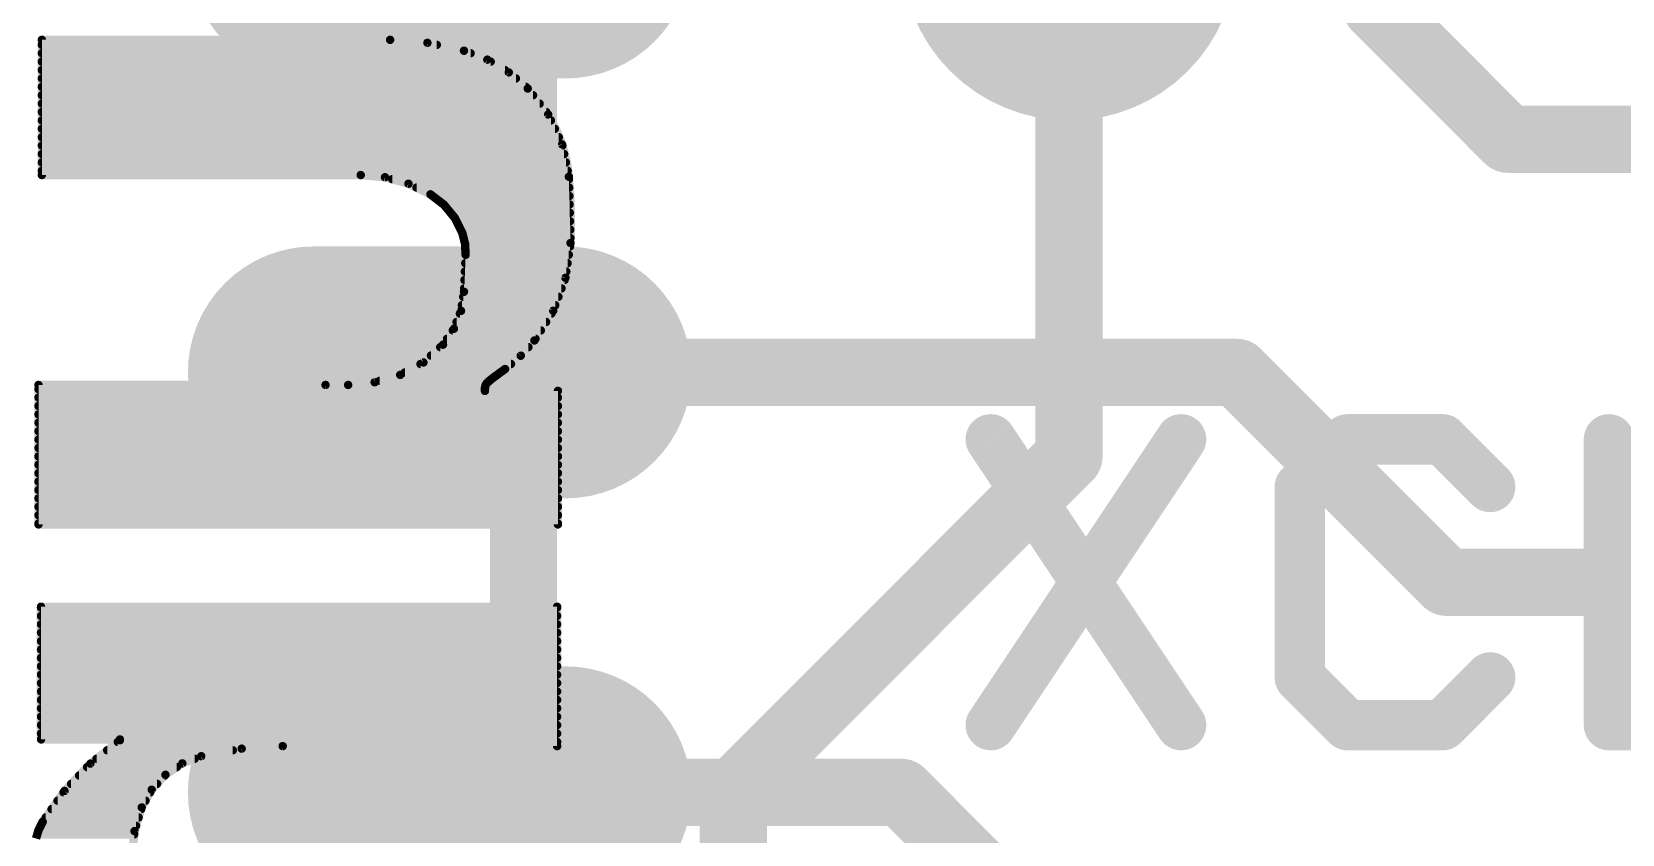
# Model space of a CAD drawing. Extents: x -2.8 to 25.5, y -2.5 to 56.
# Drawn here: x 16.292 to 21.105, y 28.448 to 30.875 of the extents above; entities that cross this region are included whole.
import ezdxf

# ---------------------------------------------------------------- set-up
doc = ezdxf.new("R2010")
doc.units = 0
for name, color, linetype in [('1', 12, 'CONTINUOUS'), ('16', 132, 'CONTINUOUS'), ('18', 110, 'CONTINUOUS'), ('21', 41, 'CONTINUOUS'), ('22', 40, 'CONTINUOUS')]:
    doc.layers.add(name, color=color, linetype=linetype)

# ---------------------------------------------------------------- blocks, each defined once
blk = doc.blocks.new('RECT121920X243840R100')
at = {"const_width": 0.381}
blk.add_lwpolyline([(0.1905, -0.381), (0.1905, 0.381, 0.4142), (0, 0.5715), (0, 0.5715, 0.4142), (-0.1905, 0.381), (-0.1905, -0.381, 0.4142), (0, -0.5715), (0, -0.5715, 0.4142)], format="xyb", close=True, dxfattribs=at)
blk.add_solid([(-0.0254, -0.4064), (0.0254, -0.4064), (-0.0254, 0.4064), (0.0254, 0.4064)])
blk = doc.blocks.new('ROUNDV')
at = {"const_width": 0.5}
blk.add_lwpolyline([(0, -0.25, 1), (0, 0.25, 1), (0, -0.25)], format="xyb", dxfattribs=at)

msp = doc.modelspace()

# ---------------------------------------------------------------- linework, layer by layer
at = {"layer": '1', "const_width": 0.2032}
for points in [[(17.526, 29.845), (19.939, 29.845)], [(19.939, 29.845), (20.574, 29.21)], [(20.574, 29.21), (24.13, 29.21)], [(18.923, 28.575), (17.526, 28.575)], [(19.558, 27.94), (18.923, 28.575)]]:
    msp.add_lwpolyline(points, dxfattribs=at)
at = {"layer": '1', "const_width": 0.1016}
for points in [[(17.526, 29.8958, 1), (17.526, 29.7942)], [(19.9749, 29.8809, 1), (19.9031, 29.8091)], [(19.939, 29.7942, 1), (19.939, 29.8958)], [(20.574, 29.2608, 1), (20.574, 29.1592)], [(20.5381, 29.1741, 1), (20.6099, 29.2459)], [(17.526, 28.6258, 1), (17.526, 28.5242)], [(18.9589, 28.6109, 1), (18.8871, 28.5391)], [(18.923, 28.5242, 1), (18.923, 28.6258)]]:
    msp.add_lwpolyline(points, format="xyb", dxfattribs=at)
at = {"layer": '16', "const_width": 0.2032}
for points in [[(17.78, 22.86), (17.78, 34.163)], [(19.431, 29.591), (19.431, 31.115)], [(18.415, 28.575), (19.431, 29.591)], [(18.415, 27.686), (18.415, 28.575)]]:
    msp.add_lwpolyline(points, dxfattribs=at)
at = {"layer": '16', "const_width": 0.1016}
for points in [[(19.4669, 29.5551, 1), (19.3951, 29.6269)], [(19.3802, 29.591, 1), (19.4818, 29.591)], [(18.4658, 28.575, 1), (18.3642, 28.575)], [(18.3791, 28.6109, 1), (18.4509, 28.5391)]]:
    msp.add_lwpolyline(points, format="xyb", dxfattribs=at)
at = {"layer": '21'}
for points, const_width in [([(20.36, 32.55), (20.36, 30.95)], 0.2032), ([(20.36, 30.95), (20.76, 30.55)], 0.2032), ([(20.76, 30.55), (21.86, 30.55)], 0.2032), ([(19.1941, 29.6425), (19.7703, 28.7782)], 0.1524), ([(19.7703, 29.6425), (19.1941, 28.7782)], 0.1524), ([(20.2737, 29.6425), (20.1296, 29.4985)], 0.1524), ([(20.5618, 29.6425), (20.2737, 29.6425)], 0.1524), ([(20.7059, 29.4985), (20.5618, 29.6425)], 0.1524), ([(21.0652, 29.6425), (21.0652, 28.7782)], 0.1524), ([(20.1296, 29.4985), (20.1296, 28.9223)], 0.1524), ([(20.1296, 28.9223), (20.2737, 28.7782)], 0.1524), ([(20.5618, 28.7782), (20.7059, 28.9223)], 0.1524), ([(20.2737, 28.7782), (20.5618, 28.7782)], 0.1524), ([(21.0652, 28.7782), (21.6414, 28.7782)], 0.1524)]:
    msp.add_lwpolyline(points, dxfattribs=dict(at, const_width=const_width))
for points, const_width in [([(20.3959, 30.9859, 1), (20.3241, 30.9141)], 0.1016), ([(20.3092, 30.95, 1), (20.4108, 30.95)], 0.1016), ([(20.76, 30.6008, 1), (20.76, 30.4992)], 0.1016), ([(20.7241, 30.5141, 1), (20.7959, 30.5859)], 0.1016), ([(19.2258, 29.6637, 1), (19.1624, 29.6214)], 0.0762), ([(19.802, 29.6214, 1), (19.7386, 29.6637)], 0.0762), ([(20.2737, 29.6806, 1), (20.2737, 29.6044)], 0.0762), ([(20.3006, 29.6156, 1), (20.2468, 29.6695)], 0.0762), ([(20.5888, 29.6695, 1), (20.5349, 29.6156)], 0.0762), ([(20.5618, 29.6044, 1), (20.5618, 29.6806)], 0.0762), ([(21.1033, 29.6425, 1), (21.0271, 29.6425)], 0.0762), ([(20.1677, 29.4985, 1), (20.0915, 29.4985)], 0.0762), ([(20.1027, 29.5254, 1), (20.1566, 29.4715)], 0.0762), ([(20.6789, 29.4715, 1), (20.7328, 29.5254)], 0.0762), ([(20.1566, 28.9492, 1), (20.1027, 28.8953)], 0.0762), ([(20.7328, 28.8953, 1), (20.6789, 28.9492)], 0.0762), ([(20.0915, 28.9223, 1), (20.1677, 28.9223)], 0.0762), ([(19.1624, 28.7993, 1), (19.2258, 28.7571)], 0.0762), ([(19.7386, 28.7571, 1), (19.802, 28.7993)], 0.0762), ([(20.2737, 28.8163, 1), (20.2737, 28.7401)], 0.0762), ([(20.2468, 28.7513, 1), (20.3006, 28.8051)], 0.0762), ([(20.5349, 28.8051, 1), (20.5888, 28.7513)], 0.0762), ([(20.5618, 28.7401, 1), (20.5618, 28.8163)], 0.0762), ([(21.0652, 28.8163, 1), (21.0652, 28.7401)], 0.0762), ([(21.0271, 28.7782, 1), (21.1033, 28.7782)], 0.0762)]:
    msp.add_lwpolyline(points, format="xyb", dxfattribs=dict(at, const_width=const_width))
at = {"layer": '22'}
for points, const_width in [([(16.3284, 30.8508, 1), (16.3156, 30.8508)], 0.0127), ([(16.3284, 30.8508, 1), (16.3156, 30.8508)], 0.0127), ([(16.322, 30.8572, 1), (16.322, 30.8445)], 0.0127), ([(16.322, 30.8572, 1), (16.322, 30.8445)], 0.0127), ([(17.3766, 30.8571, 1), (17.3756, 30.8445)], 0.0127), ([(17.5997, 30.8178, 0.0668), (17.3761, 30.8508)], 0.0254), ([(17.3762, 30.8571, 1), (17.376, 30.8445)], 0.0127), ([(17.3761, 30.8445, 1), (17.3761, 30.8572)], 0.0127), ([(17.3761, 30.8445, 1), (17.3761, 30.8572)], 0.0127), ([(16.322, 30.842, 1), (16.322, 30.8293)], 0.0127), ([(16.322, 30.8166, 1), (16.322, 30.8039)], 0.0127), ([(17.4903, 30.848, 1), (17.4877, 30.8356)], 0.0127), ([(17.4885, 30.8354, 1), (17.4895, 30.8481)], 0.0127), ([(17.5175, 30.8293, 1), (17.5175, 30.842)], 0.0127), ([(17.602, 30.8237, 1), (17.5974, 30.8119)], 0.0127), ([(17.7927, 30.7035, 0.1281), (17.5997, 30.8178)], 0.0254), ([(17.6015, 30.8239, 1), (17.5979, 30.8117)], 0.0127), ([(17.5979, 30.8117, 1), (17.6015, 30.8239)], 0.0127), ([(17.5984, 30.8116, 1), (17.601, 30.824)], 0.0127), ([(17.6196, 30.8039, 1), (17.6196, 30.8166)], 0.0127), ([(16.322, 30.7912, 1), (16.322, 30.7784)], 0.0127), ([(16.322, 30.7658, 1), (16.322, 30.7531)], 0.0127), ([(17.6735, 30.7963, 1), (17.667, 30.7854)], 0.0127), ([(17.668, 30.7849, 1), (17.6725, 30.7968)], 0.0127), ([(17.6805, 30.7784, 1), (17.6805, 30.7912)], 0.0127), ([(17.7234, 30.7531, 1), (17.7234, 30.7658)], 0.0127), ([(17.7393, 30.7572, 1), (17.7311, 30.7476)], 0.0127), ([(17.7319, 30.7469, 1), (17.7384, 30.7579)], 0.0127), ([(16.322, 30.715, 1), (16.322, 30.7022)], 0.0127), ([(16.322, 30.7404, 1), (16.322, 30.7277)], 0.0127), ([(17.7568, 30.7277, 1), (17.7568, 30.7404)], 0.0127), ([(17.7977, 30.7074, 1), (17.7877, 30.6996)], 0.0127), ([(17.9172, 30.4368, 0.1741), (17.7927, 30.7035)], 0.0254), ([(17.7972, 30.708, 1), (17.7882, 30.699)], 0.0127), ([(17.7867, 30.7022, 1), (17.7867, 30.715)], 0.0127), ([(17.7882, 30.699, 1), (17.7972, 30.708)], 0.0127), ([(17.7886, 30.6987, 1), (17.7968, 30.7083)], 0.0127), ([(16.322, 30.6896, 1), (16.322, 30.6769)], 0.0127), ([(16.322, 30.6642, 1), (16.322, 30.6515)], 0.0127), ([(17.8087, 30.6769, 1), (17.8087, 30.6896)], 0.0127), ([(17.8286, 30.6515, 1), (17.8286, 30.6642)], 0.0127), ([(16.322, 30.6388, 1), (16.322, 30.626)], 0.0127), ([(16.322, 30.6134, 1), (16.322, 30.6007)], 0.0127), ([(17.8602, 30.6277, 1), (17.8487, 30.6223)], 0.0127), ([(17.8486, 30.626, 1), (17.8486, 30.6388)], 0.0127), ([(17.8494, 30.6211, 1), (17.8594, 30.6289)], 0.0127), ([(17.8629, 30.6007, 1), (17.8629, 30.6134)], 0.0127), ([(16.322, 30.5626, 1), (16.322, 30.5498)], 0.0127), ([(16.322, 30.588, 1), (16.322, 30.5753)], 0.0127), ([(17.8747, 30.5753, 1), (17.8747, 30.588)], 0.0127), ([(17.8866, 30.5498, 1), (17.8866, 30.5626)], 0.0127), ([(16.322, 30.5372, 1), (16.322, 30.5245)], 0.0127), ([(17.9029, 30.5358, 1), (17.8905, 30.5332)], 0.0127), ([(17.8909, 30.5318, 1), (17.9024, 30.5372)], 0.0127), ([(17.8975, 30.5245, 1), (17.8975, 30.5372)], 0.0127), ([(16.322, 30.4864, 1), (16.322, 30.4736)], 0.0127), ([(16.322, 30.5118, 1), (16.322, 30.4991)], 0.0127), ([(17.9028, 30.4991, 1), (17.9028, 30.5118)], 0.0127), ([(17.9081, 30.4736, 1), (17.9081, 30.4864)], 0.0127), ([(16.322, 30.4483, 1), (16.322, 30.4355)], 0.0127), ([(16.322, 30.4483, 1), (16.322, 30.4355)], 0.0127), ([(16.3156, 30.4419, 1), (16.3284, 30.4419)], 0.0127), ([(16.3156, 30.4419, 1), (16.3284, 30.4419)], 0.0127), ([(16.322, 30.461, 1), (16.322, 30.4483)], 0.0127), ([(17.2878, 30.4482, 1), (17.2866, 30.4356)], 0.0127), ([(17.4981, 30.3835, 0.136), (17.2872, 30.4419)], 0.0254), ([(17.2872, 30.4482, 1), (17.2872, 30.4356)], 0.0127), ([(17.2872, 30.4355, 1), (17.2872, 30.4483)], 0.0127), ([(17.2872, 30.4355, 1), (17.2872, 30.4483)], 0.0127), ([(17.3623, 30.4414, 1), (17.3589, 30.4292)], 0.0127), ([(17.3601, 30.429, 1), (17.3612, 30.4416)], 0.0127), ([(17.3826, 30.4356, 1), (17.3826, 30.4229)], 0.0127), ([(17.4345, 30.4213, 1), (17.4289, 30.4099)], 0.0127), ([(17.43, 30.4095, 1), (17.4334, 30.4217)], 0.0127), ([(17.9235, 30.437, 1), (17.9109, 30.4366)], 0.0127), ([(17.9222, 30.2362, 0.0335), (17.9172, 30.4368)], 0.0254), ([(17.9235, 30.4374, 1), (17.9109, 30.4362)], 0.0127), ([(17.9109, 30.4362, 1), (17.9235, 30.4374)], 0.0127), ([(17.911, 30.4355, 1), (17.9234, 30.4381)], 0.0127), ([(17.9135, 30.4483, 1), (17.9135, 30.461)], 0.0127), ([(17.9174, 30.4229, 1), (17.9174, 30.4356)], 0.0127), ([(17.4561, 30.4102, 1), (17.4561, 30.3974)], 0.0127), ([(17.502, 30.3885, 1), (17.4942, 30.3785)], 0.0127), ([(17.5946, 30.2666, 0.1719), (17.4981, 30.3835)], 0.0254), ([(17.5014, 30.3889, 1), (17.4948, 30.3781)], 0.0127), ([(17.4948, 30.3781, 1), (17.5014, 30.3889)], 0.0127), ([(17.4953, 30.3778, 1), (17.5009, 30.3892)], 0.0127), ([(17.5048, 30.3848, 1), (17.5048, 30.3721)], 0.0127), ([(17.918, 30.3974, 1), (17.918, 30.4102)], 0.0127), ([(17.9187, 30.3721, 1), (17.9187, 30.3848)], 0.0127), ([(17.5379, 30.3594, 1), (17.5379, 30.3467)], 0.0127), ([(17.5438, 30.3563, 1), (17.534, 30.3482)], 0.0127), ([(17.535, 30.3472, 1), (17.5428, 30.3573)], 0.0127), ([(17.5592, 30.334, 1), (17.5592, 30.3212)], 0.0127), ([(17.9193, 30.3467, 1), (17.9193, 30.3594)], 0.0127), ([(17.9199, 30.3212, 1), (17.9199, 30.334)], 0.0127), ([(17.5773, 30.3154, 1), (17.566, 30.3098)], 0.0127), ([(17.5667, 30.3086, 1), (17.5765, 30.3166)], 0.0127), ([(17.5768, 30.3086, 1), (17.5768, 30.2959)], 0.0127), ([(17.5895, 30.2832, 1), (17.5895, 30.2705)], 0.0127), ([(17.6008, 30.2682, 1), (17.5884, 30.265)], 0.0127), ([(17.6047, 30.2006, 0.0992), (17.5946, 30.2666)], 0.0254), ([(17.6006, 30.2688, 1), (17.5886, 30.2644)], 0.0127), ([(17.9206, 30.2959, 1), (17.9206, 30.3086)], 0.0127), ([(17.9212, 30.2705, 1), (17.9212, 30.2832)], 0.0127), ([(17.5886, 30.2644, 1), (17.6006, 30.2688)], 0.0127), ([(17.5889, 30.2638, 1), (17.6003, 30.2694)], 0.0127), ([(17.5985, 30.2578, 1), (17.5985, 30.245)], 0.0127), ([(17.6093, 30.2344, 1), (17.5966, 30.2338)], 0.0127), ([(17.5968, 30.2325, 1), (17.6091, 30.2357)], 0.0127), ([(17.6034, 30.2324, 1), (17.6034, 30.2197)], 0.0127), ([(17.813, 29.9415, 0.1577), (17.9222, 30.2362)], 0.0254), ([(17.9285, 30.2353, 1), (17.9159, 30.2371)], 0.0127), ([(17.9285, 30.2359, 1), (17.9159, 30.2365)], 0.0127), ([(17.9159, 30.2365, 1), (17.9285, 30.2359)], 0.0127), ([(17.9159, 30.236, 1), (17.9285, 30.2364)], 0.0127), ([(17.9207, 30.2197, 1), (17.9207, 30.2324)], 0.0127), ([(17.9218, 30.245, 1), (17.9218, 30.2578)], 0.0127), ([(17.6047, 30.2006, 0.0006), (17.5997, 30.0888)], 0.0254), ([(17.6036, 30.1816, 1), (17.6036, 30.1688)], 0.0127), ([(17.6047, 30.207, 1), (17.6047, 30.1943)], 0.0127), ([(17.5984, 30.2009, 1), (17.611, 30.2003)], 0.0127), ([(17.611, 30.2003, 1), (17.5984, 30.2009)], 0.0127), ([(17.611, 30.2003, 1), (17.5984, 30.2009)], 0.0127), ([(17.5984, 30.2003, 1), (17.611, 30.2009)], 0.0127), ([(17.9132, 30.1688, 1), (17.9132, 30.1816)], 0.0127), ([(17.917, 30.1943, 1), (17.917, 30.207)], 0.0127), ([(17.6013, 30.1308, 1), (17.6013, 30.1181)], 0.0127), ([(17.6024, 30.1562, 1), (17.6024, 30.1435)], 0.0127), ([(17.9004, 30.132, 1), (17.913, 30.1301)], 0.0127), ([(17.9127, 30.1288, 1), (17.9008, 30.1332)], 0.0127), ([(17.9042, 30.1181, 1), (17.9042, 30.1308)], 0.0127), ([(17.9095, 30.1435, 1), (17.9095, 30.1562)], 0.0127), ([(17.5362, 29.9288, 0.1688), (17.5997, 30.0888)], 0.0254), ([(17.5973, 30.08, 1), (17.5973, 30.0673)], 0.0127), ([(17.606, 30.0878, 1), (17.5934, 30.0898)], 0.0127), ([(17.606, 30.0885, 1), (17.5934, 30.0891)], 0.0127), ([(17.5934, 30.0891, 1), (17.606, 30.0885)], 0.0127), ([(17.5934, 30.0891, 1), (17.606, 30.0885)], 0.0127), ([(17.6002, 30.1054, 1), (17.6002, 30.0926)], 0.0127), ([(17.8854, 30.0673, 1), (17.8854, 30.08)], 0.0127), ([(17.8948, 30.0926, 1), (17.8948, 30.1054)], 0.0127), ([(17.5844, 30.0321, 1), (17.597, 30.0302)], 0.0127), ([(17.5966, 30.0288, 1), (17.5848, 30.0335)], 0.0127), ([(17.5934, 30.0546, 1), (17.5934, 30.0419)], 0.0127), ([(17.8638, 30.0336, 1), (17.8757, 30.0292)], 0.0127), ([(17.8751, 30.028, 1), (17.8644, 30.0348)], 0.0127), ([(17.876, 30.0419, 1), (17.876, 30.0546)], 0.0127), ([(17.5773, 30.0038, 1), (17.5773, 29.9911)], 0.0127), ([(17.5874, 30.0292, 1), (17.5874, 30.0164)], 0.0127), ([(17.8483, 29.9911, 1), (17.8483, 30.0038)], 0.0127), ([(17.8644, 30.0164, 1), (17.8644, 30.0292)], 0.0127), ([(17.5484, 29.953, 1), (17.5484, 29.9402)], 0.0127), ([(17.5658, 29.9784, 1), (17.5658, 29.9657)], 0.0127), ([(17.5633, 29.9793, 1), (17.5751, 29.9746)], 0.0127), ([(17.5744, 29.9733, 1), (17.5639, 29.9805)], 0.0127), ([(17.7241, 29.8552, 0.0664), (17.813, 29.9415)], 0.0254), ([(17.808, 29.9454, 1), (17.818, 29.9376)], 0.0127), ([(17.8076, 29.9449, 1), (17.8184, 29.9381)], 0.0127), ([(17.818, 29.9376, 1), (17.808, 29.9454)], 0.0127), ([(17.8177, 29.9372, 1), (17.8083, 29.9458)], 0.0127), ([(17.8162, 29.9402, 1), (17.8162, 29.953)], 0.0127), ([(17.8323, 29.9657, 1), (17.8323, 29.9784)], 0.0127), ([(17.4066, 29.8374, 0.1229), (17.5362, 29.9288)], 0.0254), ([(17.4998, 29.9022, 1), (17.4998, 29.8895)], 0.0127), ([(17.5278, 29.9276, 1), (17.5278, 29.9149)], 0.0127), ([(17.5314, 29.9329, 1), (17.541, 29.9247)], 0.0127), ([(17.531, 29.9324, 1), (17.5414, 29.9252)], 0.0127), ([(17.541, 29.9247, 1), (17.5314, 29.9329)], 0.0127), ([(17.5405, 29.9241, 1), (17.5319, 29.9335)], 0.0127), ([(17.7667, 29.8997, 1), (17.7761, 29.8911)], 0.0127), ([(17.7755, 29.8906, 1), (17.7673, 29.9002)], 0.0127), ([(17.7718, 29.8895, 1), (17.7718, 29.9022)], 0.0127), ([(17.7947, 29.9149, 1), (17.7947, 29.9276)], 0.0127), ([(17.2491, 29.8069, 0.0895), (17.4066, 29.8374)], 0.0254), ([(17.4043, 29.8433, 1), (17.4089, 29.8315)], 0.0127), ([(17.4036, 29.843, 1), (17.4096, 29.8318)], 0.0127), ([(17.4089, 29.8315, 1), (17.4043, 29.8433)], 0.0127), ([(17.4084, 29.8313, 1), (17.4048, 29.8435)], 0.0127), ([(17.4208, 29.8514, 1), (17.4208, 29.8387)], 0.0127), ([(17.4682, 29.8768, 1), (17.4682, 29.864)], 0.0127), ([(17.4728, 29.8798, 1), (17.4813, 29.8704)], 0.0127), ([(17.48, 29.8695, 1), (17.474, 29.8807)], 0.0127), ([(17.686, 29.8272, 0.0022), (17.7241, 29.8552)], 0.0254), ([(17.7102, 29.8387, 1), (17.7102, 29.8514)], 0.0127), ([(17.7203, 29.8603, 1), (17.7279, 29.8501)], 0.0127), ([(17.72, 29.86, 1), (17.7282, 29.8504)], 0.0127), ([(17.7279, 29.8501, 1), (17.7203, 29.8603)], 0.0127), ([(17.7279, 29.8501, 1), (17.7203, 29.8603)], 0.0127), ([(17.742, 29.864, 1), (17.742, 29.8768)], 0.0127), ([(16.3119, 29.8133, 1), (16.3119, 29.8006)], 0.0127), ([(16.3119, 29.8133, 1), (16.3119, 29.8006)], 0.0127), ([(16.3183, 29.8069, 1), (16.3056, 29.8069)], 0.0127), ([(16.3183, 29.8069, 1), (16.3056, 29.8069)], 0.0127), ([(16.3119, 29.8006, 1), (16.3119, 29.7878)], 0.0127), ([(17.1806, 29.8069, 0.0064), (17.2491, 29.8069)], 0.0254), ([(17.1807, 29.8132, 1), (17.1805, 29.8006)], 0.0127), ([(17.1806, 29.8006, 1), (17.1806, 29.8133)], 0.0127), ([(17.2485, 29.8132, 1), (17.2497, 29.8006)], 0.0127), ([(17.249, 29.8132, 1), (17.2492, 29.8006)], 0.0127), ([(17.2492, 29.8006, 1), (17.249, 29.8132)], 0.0127), ([(17.2491, 29.8006, 1), (17.2491, 29.8133)], 0.0127), ([(17.3275, 29.8212, 1), (17.331, 29.809)], 0.0127), ([(17.3299, 29.8088, 1), (17.3286, 29.8214)], 0.0127), ([(17.3448, 29.826, 1), (17.3448, 29.8133)], 0.0127), ([(17.6696, 29.7967, 1), (17.6568, 29.7967)], 0.0127), ([(17.6696, 29.7967, 1), (17.6568, 29.7967)], 0.0127), ([(17.6708, 29.8145, 0.205), (17.6632, 29.7967)], 0.0254), ([(17.657, 29.798, 1), (17.6694, 29.7954)], 0.0127), ([(17.6569, 29.7967, 1), (17.6695, 29.7967)], 0.0127), ([(17.6632, 29.7955, 1), (17.6632, 29.7828)], 0.0127), ([(17.6632, 29.7955, 1), (17.6632, 29.7828)], 0.0127), ([(17.66, 29.81, 1), (17.6704, 29.8028)], 0.0127), ([(17.6714, 29.8051, 1), (17.659, 29.8076)], 0.0127), ([(17.6632, 29.7878, 1), (17.6632, 29.8006)], 0.0127), ([(17.686, 29.8272, 0.0333), (17.6708, 29.8145)], 0.0254), ([(17.6667, 29.8194, 1), (17.6749, 29.8096)], 0.0127), ([(17.6664, 29.8191, 1), (17.6752, 29.8099)], 0.0127), ([(17.676, 29.8109, 1), (17.6656, 29.8181)], 0.0127), ([(17.6752, 29.8099, 1), (17.6664, 29.8191)], 0.0127), ([(17.6769, 29.8133, 1), (17.6769, 29.826)], 0.0127), ([(17.6822, 29.8323, 1), (17.6898, 29.8221)], 0.0127), ([(17.6823, 29.8323, 1), (17.6897, 29.8221)], 0.0127), ([(17.6901, 29.8223, 1), (17.6819, 29.8321)], 0.0127), ([(17.6897, 29.8221, 1), (17.6823, 29.8323)], 0.0127), ([(17.8905, 29.7891, 1), (17.8777, 29.7891)], 0.0127), ([(17.8905, 29.7891, 1), (17.8777, 29.7891)], 0.0127), ([(17.8841, 29.7828, 1), (17.8841, 29.7955)], 0.0127), ([(17.8841, 29.7828, 1), (17.8841, 29.7955)], 0.0127), ([(16.3119, 29.7752, 1), (16.3119, 29.7625)], 0.0127), ([(16.3119, 29.7498, 1), (16.3119, 29.737)], 0.0127), ([(17.6568, 29.7891, 1), (17.6696, 29.7891)], 0.0127), ([(17.6568, 29.7891, 1), (17.6696, 29.7891)], 0.0127), ([(17.8841, 29.7625, 1), (17.8841, 29.7752)], 0.0127), ([(17.8841, 29.737, 1), (17.8841, 29.7498)], 0.0127), ([(16.3119, 29.7244, 1), (16.3119, 29.7116)], 0.0127), ([(16.3119, 29.699, 1), (16.3119, 29.6863)], 0.0127), ([(17.8841, 29.7116, 1), (17.8841, 29.7244)], 0.0127), ([(17.8841, 29.6863, 1), (17.8841, 29.699)], 0.0127), ([(16.3119, 29.6736, 1), (16.3119, 29.6608)], 0.0127), ([(16.3119, 29.6482, 1), (16.3119, 29.6354)], 0.0127), ([(17.8841, 29.6608, 1), (17.8841, 29.6736)], 0.0127), ([(17.8841, 29.6354, 1), (17.8841, 29.6482)], 0.0127), ([(16.3119, 29.6228, 1), (16.3119, 29.6101)], 0.0127), ([(17.8841, 29.6101, 1), (17.8841, 29.6228)], 0.0127), ([(16.3119, 29.5974, 1), (16.3119, 29.5846)], 0.0127), ([(16.3119, 29.572, 1), (16.3119, 29.5592)], 0.0127), ([(17.8841, 29.5846, 1), (17.8841, 29.5974)], 0.0127), ([(17.8841, 29.5592, 1), (17.8841, 29.572)], 0.0127), ([(16.3119, 29.5466, 1), (16.3119, 29.5339)], 0.0127), ([(16.3119, 29.5212, 1), (16.3119, 29.5084)], 0.0127), ([(17.8841, 29.5339, 1), (17.8841, 29.5466)], 0.0127), ([(17.8841, 29.5084, 1), (17.8841, 29.5212)], 0.0127), ([(16.3119, 29.4958, 1), (16.3119, 29.483)], 0.0127), ([(16.3119, 29.4704, 1), (16.3119, 29.4577)], 0.0127), ([(17.8841, 29.483, 1), (17.8841, 29.4958)], 0.0127), ([(17.8841, 29.4577, 1), (17.8841, 29.4704)], 0.0127), ([(16.3119, 29.445, 1), (16.3119, 29.4322)], 0.0127), ([(16.3119, 29.4196, 1), (16.3119, 29.4068)], 0.0127), ([(17.8841, 29.4322, 1), (17.8841, 29.445)], 0.0127), ([(17.8841, 29.4068, 1), (17.8841, 29.4196)], 0.0127), ([(16.3119, 29.3942, 1), (16.3119, 29.3815)], 0.0127), ([(16.3119, 29.3917, 1), (16.3119, 29.3789)], 0.0127), ([(16.3119, 29.3917, 1), (16.3119, 29.3789)], 0.0127), ([(16.3056, 29.3853, 1), (16.3183, 29.3853)], 0.0127), ([(16.3056, 29.3853, 1), (16.3183, 29.3853)], 0.0127), ([(17.8777, 29.3853, 1), (17.8905, 29.3853)], 0.0127), ([(17.8777, 29.3853, 1), (17.8905, 29.3853)], 0.0127), ([(17.8841, 29.3815, 1), (17.8841, 29.3942)], 0.0127), ([(17.8841, 29.3789, 1), (17.8841, 29.3917)], 0.0127), ([(17.8841, 29.3789, 1), (17.8841, 29.3917)], 0.0127), ([(16.3195, 29.1427, 1), (16.3195, 29.13)], 0.0127), ([(16.3259, 29.1363, 1), (16.3132, 29.1363)], 0.0127), ([(16.3195, 29.1402, 1), (16.3195, 29.1274)], 0.0127), ([(17.888, 29.1363, 1), (17.8753, 29.1363)], 0.0127), ([(17.8816, 29.13, 1), (17.8816, 29.1427)], 0.0127), ([(17.8816, 29.1274, 1), (17.8816, 29.1402)], 0.0127), ([(16.3195, 29.1148, 1), (16.3195, 29.1021)], 0.0127), ([(16.3195, 29.0894, 1), (16.3195, 29.0767)], 0.0127), ([(17.8816, 29.1021, 1), (17.8816, 29.1148)], 0.0127), ([(17.8816, 29.0767, 1), (17.8816, 29.0894)], 0.0127), ([(16.3195, 29.064, 1), (16.3195, 29.0512)], 0.0127), ([(16.3195, 29.0386, 1), (16.3195, 29.0259)], 0.0127), ([(17.8816, 29.0512, 1), (17.8816, 29.064)], 0.0127), ([(17.8816, 29.0259, 1), (17.8816, 29.0386)], 0.0127), ([(16.3195, 29.0132, 1), (16.3195, 29.0005)], 0.0127), ([(16.3195, 28.9878, 1), (16.3195, 28.975)], 0.0127), ([(17.8816, 29.0005, 1), (17.8816, 29.0132)], 0.0127), ([(17.8816, 28.975, 1), (17.8816, 28.9878)], 0.0127), ([(16.3195, 28.9624, 1), (16.3195, 28.9497)], 0.0127), ([(16.3195, 28.937, 1), (16.3195, 28.9243)], 0.0127), ([(17.8816, 28.9497, 1), (17.8816, 28.9624)], 0.0127), ([(17.8816, 28.9243, 1), (17.8816, 28.937)], 0.0127), ([(16.3195, 28.9116, 1), (16.3195, 28.8988)], 0.0127), ([(16.3195, 28.8862, 1), (16.3195, 28.8735)], 0.0127), ([(17.8816, 28.8988, 1), (17.8816, 28.9116)], 0.0127), ([(17.8816, 28.8735, 1), (17.8816, 28.8862)], 0.0127), ([(16.3195, 28.8608, 1), (16.3195, 28.8481)], 0.0127), ([(16.3195, 28.8354, 1), (16.3195, 28.8226)], 0.0127), ([(17.8816, 28.8481, 1), (17.8816, 28.8608)], 0.0127), ([(17.8816, 28.8226, 1), (17.8816, 28.8354)], 0.0127), ([(16.3195, 28.81, 1), (16.3195, 28.7973)], 0.0127), ([(16.3195, 28.7846, 1), (16.3195, 28.7719)], 0.0127), ([(17.8816, 28.7973, 1), (17.8816, 28.81)], 0.0127), ([(17.8816, 28.7719, 1), (17.8816, 28.7846)], 0.0127), ([(16.3195, 28.7592, 1), (16.3195, 28.7464)], 0.0127), ([(16.3195, 28.7414, 1), (16.3195, 28.7287)], 0.0127), ([(16.3132, 28.735, 1), (16.3259, 28.735)], 0.0127), ([(16.5519, 28.7338, 1), (16.5519, 28.7211)], 0.0127), ([(16.5647, 28.735, 1), (16.5519, 28.735)], 0.0127), ([(16.5519, 28.7325, 1), (16.5647, 28.7325)], 0.0127), ([(16.5622, 28.7275, 1), (16.5544, 28.7375)], 0.0127), ([(16.5583, 28.7287, 1), (16.5583, 28.7414)], 0.0127), ([(17.8816, 28.7464, 1), (17.8816, 28.7592)], 0.0127), ([(17.8816, 28.7211, 1), (17.8816, 28.7338)], 0.0127), ([(16.5198, 28.7084, 1), (16.5198, 28.6957)], 0.0127), ([(16.8034, 28.6904, 1), (16.8058, 28.678)], 0.0127), ([(16.8069, 28.6783, 1), (16.8023, 28.6901)], 0.0127), ([(16.8999, 28.6957, 1), (16.8999, 28.7084)], 0.0127), ([(16.9265, 28.7134, 1), (16.9273, 28.7007)], 0.0127), ([(16.928, 28.7008, 1), (16.9257, 28.7133)], 0.0127), ([(17.051, 28.7211, 1), (17.051, 28.7083)], 0.0127), ([(17.0514, 28.7084, 1), (17.0506, 28.721)], 0.0127), ([(17.8753, 28.7147, 1), (17.888, 28.7147)], 0.0127), ([(17.8816, 28.7083, 1), (17.8816, 28.7211)], 0.0127), ([(16.4589, 28.6576, 1), (16.4589, 28.6449)], 0.0127), ([(16.465, 28.6668, 1), (16.4729, 28.6568)], 0.0127), ([(16.4735, 28.6574, 1), (16.4643, 28.6662)], 0.0127), ([(16.4876, 28.683, 1), (16.4876, 28.6702)], 0.0127), ([(16.7305, 28.6449, 1), (16.7305, 28.6576)], 0.0127), ([(16.7449, 28.6683, 1), (16.7494, 28.6565)], 0.0127), ([(16.7507, 28.6571, 1), (16.7436, 28.6677)], 0.0127), ([(16.7846, 28.6702, 1), (16.7846, 28.683)], 0.0127), ([(16.4107, 28.6068, 1), (16.4107, 28.594)], 0.0127), ([(16.4348, 28.6322, 1), (16.4348, 28.6195)], 0.0127), ([(16.66, 28.5797, 1), (16.649, 28.586)], 0.0127), ([(16.6707, 28.594, 1), (16.6707, 28.6068)], 0.0127), ([(16.6926, 28.6333, 1), (16.6997, 28.6227)], 0.0127), ([(16.7009, 28.6237, 1), (16.6915, 28.6323)], 0.0127), ([(16.6942, 28.6195, 1), (16.6942, 28.6322)], 0.0127), ([(16.3696, 28.556, 1), (16.3696, 28.5433)], 0.0127), ([(16.3876, 28.5814, 1), (16.3876, 28.5687)], 0.0127), ([(16.3859, 28.5835, 1), (16.3951, 28.5747)], 0.0127), ([(16.3957, 28.5754, 1), (16.3853, 28.5828)], 0.0127), ([(16.6358, 28.5433, 1), (16.6358, 28.556)], 0.0127), ([(16.6498, 28.5871, 1), (16.6592, 28.5785)], 0.0127), ([(16.6501, 28.5687, 1), (16.6501, 28.5814)], 0.0127), ([(16.3303, 28.4833, 1), (16.3189, 28.4889)], 0.0127), ([(16.3336, 28.5052, 1), (16.3336, 28.4925)], 0.0127), ([(16.3516, 28.5306, 1), (16.3516, 28.5178)], 0.0127), ([(16.615, 28.4925, 1), (16.615, 28.5052)], 0.0127), ([(16.6188, 28.5324, 1), (16.6298, 28.5262)], 0.0127), ([(16.6304, 28.5274, 1), (16.6182, 28.5312)], 0.0127), ([(16.6227, 28.5178, 1), (16.6227, 28.5306)], 0.0127), ([(16.3082, 28.4544, 1), (16.3082, 28.4416)], 0.0127), ([(16.3067, 28.4644, 1), (16.318, 28.4587)], 0.0127), ([(16.3184, 28.4597, 1), (16.3063, 28.4634)], 0.0127), ([(16.3183, 28.4798, 1), (16.3183, 28.4671)], 0.0127), ([(16.3194, 28.4898, 1), (16.3298, 28.4824)], 0.0127), ([(16.6087, 28.457, 1), (16.5961, 28.4582)], 0.0127), ([(16.5963, 28.4595, 1), (16.6085, 28.4558)], 0.0127), ([(16.6015, 28.4416, 1), (16.6015, 28.4544)], 0.0127), ([(16.6072, 28.4671, 1), (16.6072, 28.4798)], 0.0127)]:
    msp.add_lwpolyline(points, format="xyb", dxfattribs=dict(at, const_width=const_width))
at = {"layer": '22', "const_width": 0.0254}
for points in [[(17.3761, 30.8508), (16.322, 30.8508)], [(16.322, 30.8508), (16.322, 30.4419)], [(17.3761, 30.8508), (16.322, 30.8508)], [(16.322, 30.8508), (16.322, 30.4419)], [(17.489, 30.8418), (17.3761, 30.8508)], [(16.322, 30.8356), (17.5175, 30.8356)], [(16.322, 30.8102), (17.6196, 30.8102)], [(17.5997, 30.8178), (17.489, 30.8418)], [(17.6702, 30.7909), (17.5997, 30.8178)], [(16.322, 30.7848), (17.6805, 30.7848)], [(16.322, 30.7594), (17.7234, 30.7594)], [(17.7352, 30.7524), (17.6702, 30.7909)], [(17.7927, 30.7035), (17.7352, 30.7524)], [(16.322, 30.734), (17.7568, 30.734)], [(16.322, 30.7086), (17.7867, 30.7086)], [(17.8544, 30.625), (17.7927, 30.7035)], [(16.322, 30.6832), (17.8087, 30.6832)], [(16.322, 30.6578), (17.8286, 30.6578)], [(16.322, 30.6324), (17.8486, 30.6324)], [(16.322, 30.607), (17.8629, 30.607)], [(17.8967, 30.5345), (17.8544, 30.625)], [(16.322, 30.5816), (17.8747, 30.5816)], [(16.322, 30.5562), (17.8866, 30.5562)], [(16.322, 30.5308), (17.8975, 30.5308)], [(17.9172, 30.4368), (17.8967, 30.5345)], [(16.322, 30.5054), (17.9028, 30.5054)], [(16.322, 30.48), (17.9081, 30.48)], [(16.322, 30.4546), (17.9135, 30.4546)], [(16.322, 30.4419), (17.2872, 30.4419)], [(16.322, 30.4419), (17.2872, 30.4419)], [(17.2872, 30.4419), (17.3606, 30.4353)], [(17.3606, 30.4353), (17.4317, 30.4156)], [(17.3826, 30.4292), (17.9174, 30.4292)], [(17.4317, 30.4156), (17.4981, 30.3835)], [(17.9222, 30.2362), (17.9172, 30.4368)], [(17.4561, 30.4038), (17.918, 30.4038)], [(17.4981, 30.3835), (17.5389, 30.3522)], [(17.5048, 30.3784), (17.9187, 30.3784)], [(17.5379, 30.353), (17.9193, 30.353)], [(17.5389, 30.3522), (17.5716, 30.3126)], [(17.5592, 30.3276), (17.9199, 30.3276)], [(17.5716, 30.3126), (17.5946, 30.2666)], [(17.5768, 30.3022), (17.9206, 30.3022)], [(17.5895, 30.2768), (17.9212, 30.2768)], [(17.5946, 30.2666), (17.6029, 30.2341)], [(17.5985, 30.2514), (17.9218, 30.2514)], [(17.6029, 30.2341), (17.6047, 30.2006)], [(17.6034, 30.226), (17.9207, 30.226)], [(17.9067, 30.131), (17.9222, 30.2362)], [(17.6047, 30.2006), (17.5997, 30.0888)], [(17.6036, 30.1752), (17.9132, 30.1752)], [(17.6047, 30.2006), (17.917, 30.2006)], [(17.6013, 30.1244), (17.9042, 30.1244)], [(17.6024, 30.1498), (17.9095, 30.1498)], [(17.8698, 30.0314), (17.9067, 30.131)], [(17.5997, 30.0888), (17.5907, 30.0312)], [(17.5973, 30.0736), (17.8854, 30.0736)], [(17.6002, 30.099), (17.8948, 30.099)], [(17.5907, 30.0312), (17.5692, 29.9769)], [(17.5934, 30.0482), (17.876, 30.0482)], [(17.813, 29.9415), (17.8698, 30.0314)], [(17.5773, 29.9974), (17.8483, 29.9974)], [(17.5874, 30.0228), (17.8644, 30.0228)], [(17.5692, 29.9769), (17.5362, 29.9288)], [(17.5484, 29.9466), (17.8162, 29.9466)], [(17.5658, 29.972), (17.8323, 29.972)], [(17.7714, 29.8954), (17.813, 29.9415)], [(17.5362, 29.9288), (17.477, 29.8751)], [(17.4998, 29.8958), (17.7718, 29.8958)], [(17.5278, 29.9212), (17.7947, 29.9212)], [(17.7241, 29.8552), (17.7714, 29.8954)], [(17.4066, 29.8374), (17.3292, 29.8151)], [(17.477, 29.8751), (17.4066, 29.8374)], [(17.4208, 29.845), (17.7102, 29.845)], [(17.4682, 29.8704), (17.742, 29.8704)], [(17.686, 29.8272), (17.7241, 29.8552)], [(17.2491, 29.8069), (16.3119, 29.8069)], [(16.3119, 29.8069), (16.3119, 29.3853)], [(17.1806, 29.8069), (16.3119, 29.8069)], [(16.3119, 29.8069), (16.3119, 29.3853)], [(16.3119, 29.7942), (17.6632, 29.7942)], [(17.3292, 29.8151), (17.2491, 29.8069)], [(17.3448, 29.8196), (17.6769, 29.8196)], [(17.6632, 29.7967), (17.6652, 29.8064)], [(17.6632, 29.7891), (17.6632, 29.7967)], [(17.6632, 29.7891), (17.6632, 29.7967)], [(17.8841, 29.7891), (17.6632, 29.7891)], [(17.8841, 29.7891), (17.6632, 29.7891)], [(17.6652, 29.8064), (17.6708, 29.8145)], [(17.6708, 29.8145), (17.686, 29.8272)], [(17.8841, 29.3853), (17.8841, 29.7891)], [(17.8841, 29.3853), (17.8841, 29.7891)], [(16.3119, 29.7688), (17.8841, 29.7688)], [(16.3119, 29.7434), (17.8841, 29.7434)], [(16.3119, 29.718), (17.8841, 29.718)], [(16.3119, 29.6926), (17.8841, 29.6926)], [(16.3119, 29.6672), (17.8841, 29.6672)], [(16.3119, 29.6418), (17.8841, 29.6418)], [(16.3119, 29.6164), (17.8841, 29.6164)], [(16.3119, 29.591), (17.8841, 29.591)], [(16.3119, 29.5656), (17.8841, 29.5656)], [(16.3119, 29.5402), (17.8841, 29.5402)], [(16.3119, 29.5148), (17.8841, 29.5148)], [(16.3119, 29.4894), (17.8841, 29.4894)], [(16.3119, 29.464), (17.8841, 29.464)], [(16.3119, 29.4386), (17.8841, 29.4386)], [(16.3119, 29.4132), (17.8841, 29.4132)], [(16.3119, 29.3878), (17.8841, 29.3878)], [(16.3119, 29.3853), (17.8841, 29.3853)], [(16.3119, 29.3853), (17.8841, 29.3853)], [(16.3195, 28.735), (16.3195, 29.1363)], [(16.3195, 29.1363), (17.8816, 29.1363)], [(16.3195, 29.1338), (17.8816, 29.1338)], [(17.8816, 29.1363), (17.8816, 28.7147)], [(16.3195, 29.1084), (17.8816, 29.1084)], [(16.3195, 29.083), (17.8816, 29.083)], [(16.3195, 29.0576), (17.8816, 29.0576)], [(16.3195, 29.0322), (17.8816, 29.0322)], [(16.3195, 29.0068), (17.8816, 29.0068)], [(16.3195, 28.9814), (17.8816, 28.9814)], [(16.3195, 28.956), (17.8816, 28.956)], [(16.3195, 28.9306), (17.8816, 28.9306)], [(16.3195, 28.9052), (17.8816, 28.9052)], [(16.3195, 28.8798), (17.8816, 28.8798)], [(16.3195, 28.8544), (17.8816, 28.8544)], [(16.3195, 28.829), (17.8816, 28.829)], [(16.3195, 28.8036), (17.8816, 28.8036)], [(16.3195, 28.7782), (17.8816, 28.7782)], [(16.3195, 28.7528), (17.8816, 28.7528)], [(16.5583, 28.735), (16.3195, 28.735)], [(16.4689, 28.6618), (16.5583, 28.7325)], [(16.5519, 28.7274), (17.8816, 28.7274)], [(16.5583, 28.7325), (16.5583, 28.735)], [(16.5198, 28.702), (16.8999, 28.702)], [(16.8046, 28.6842), (16.7471, 28.6624)], [(16.9269, 28.707), (16.8046, 28.6842)], [(17.051, 28.7147), (16.9269, 28.707)], [(17.8816, 28.7147), (17.051, 28.7147)], [(16.3905, 28.5791), (16.4689, 28.6618)], [(16.4589, 28.6512), (16.7305, 28.6512)], [(16.4876, 28.6766), (16.7846, 28.6766)], [(16.7471, 28.6624), (16.6962, 28.628)], [(16.4107, 28.6004), (16.6707, 28.6004)], [(16.4348, 28.6258), (16.6942, 28.6258)], [(16.6545, 28.5828), (16.6243, 28.5293)], [(16.6962, 28.628), (16.6545, 28.5828)], [(16.3246, 28.4861), (16.3905, 28.5791)], [(16.3696, 28.5496), (16.6358, 28.5496)], [(16.3876, 28.575), (16.6501, 28.575)], [(16.3123, 28.4615), (16.3246, 28.4861)], [(16.3336, 28.4988), (16.615, 28.4988)], [(16.3516, 28.5242), (16.6227, 28.5242)], [(16.6243, 28.5293), (16.6024, 28.4576)], [(16.3043, 28.4353), (16.3123, 28.4615)], [(16.3082, 28.448), (16.6015, 28.448)], [(16.3183, 28.4734), (16.6072, 28.4734)], [(16.6024, 28.4576), (16.5954, 28.383)]]:
    msp.add_lwpolyline(points, dxfattribs=at)

# ---------------------------------------------------------------- block references
at = {"layer": '1', "rotation": 270}
for p in [(17.526, 31.115), (17.526, 29.845), (17.526, 28.575)]:
    msp.add_blockref('RECT121920X243840R100', p, dxfattribs=at)
at = {"layer": '18', "xscale": 1.016, "yscale": 1.016}
msp.add_blockref('ROUNDV', (19.431, 31.115), dxfattribs=at)
msp.add_blockref('ROUNDV', (19.431, 31.115), dxfattribs=at)

doc.saveas('drawing.dxf')
